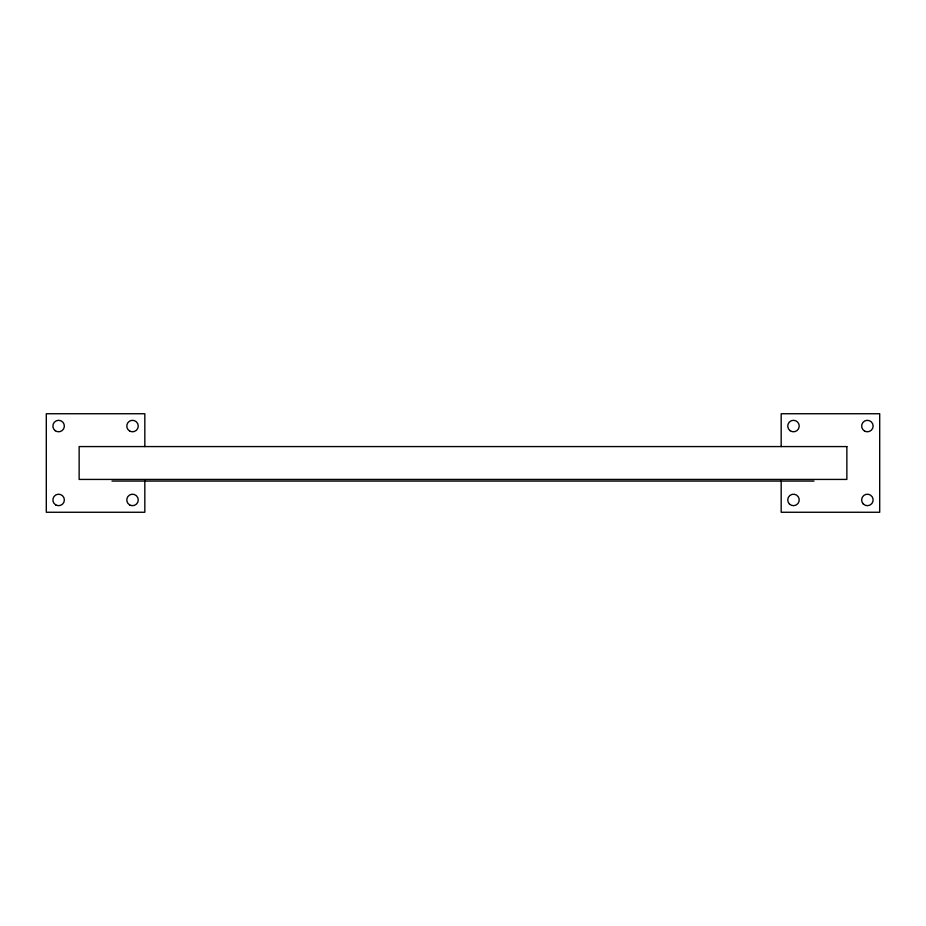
<?xml version="1.0" encoding="UTF-8"?>
<svg xmlns="http://www.w3.org/2000/svg" width="926" height="926" viewBox="0 0 926 926"><rect width="100%" height="100%" fill="white"/><g stroke="black" fill="none" stroke-linecap="round" stroke-linejoin="round"><path stroke-width="1.39" d="M111.988 481.069L814.012 481.069M781.174 446.575L781.174 413.737L879.7 413.737L879.7 512.263L781.174 512.263L781.174 480.849M144.826 446.575L144.826 413.737L46.3 413.737L46.3 512.263L144.826 512.263L144.826 480.849M846.862 446.575L79.138 446.575L79.138 479.425L846.862 479.425L846.862 446.575M864.514 431.03A5.753 5.753 0 0 0 873.137 426.053A5.753 5.753 0 0 0 864.514 421.075A5.753 5.753 0 0 0 864.514 431.03M790.133 430.717A5.753 5.753 0 0 0 799.207 426.62A5.753 5.753 0 0 0 791.117 420.809A5.753 5.753 0 0 0 790.133 430.717M863.321 504.01A5.753 5.753 0 0 0 872.94 501.441A5.753 5.753 0 0 0 865.891 494.391A5.753 5.753 0 0 0 863.321 504.01M789.427 504.01A5.753 5.753 0 0 0 799.034 501.441A5.753 5.753 0 0 0 791.996 494.391A5.753 5.753 0 0 0 789.427 504.01M129.64 431.03A5.753 5.753 0 0 0 138.263 426.053A5.753 5.753 0 0 0 129.64 421.075A5.753 5.753 0 0 0 129.64 431.03M55.259 430.717A5.753 5.753 0 0 0 64.334 426.62A5.753 5.753 0 0 0 56.255 420.809A5.753 5.753 0 0 0 55.259 430.717M129.64 504.925A5.753 5.753 0 0 0 138.263 499.947A5.753 5.753 0 0 0 129.64 494.97A5.753 5.753 0 0 0 129.64 504.925M55.745 504.925A5.753 5.753 0 0 0 64.369 499.947A5.753 5.753 0 0 0 55.745 494.97A5.753 5.753 0 0 0 55.745 504.925"/></g></svg>
